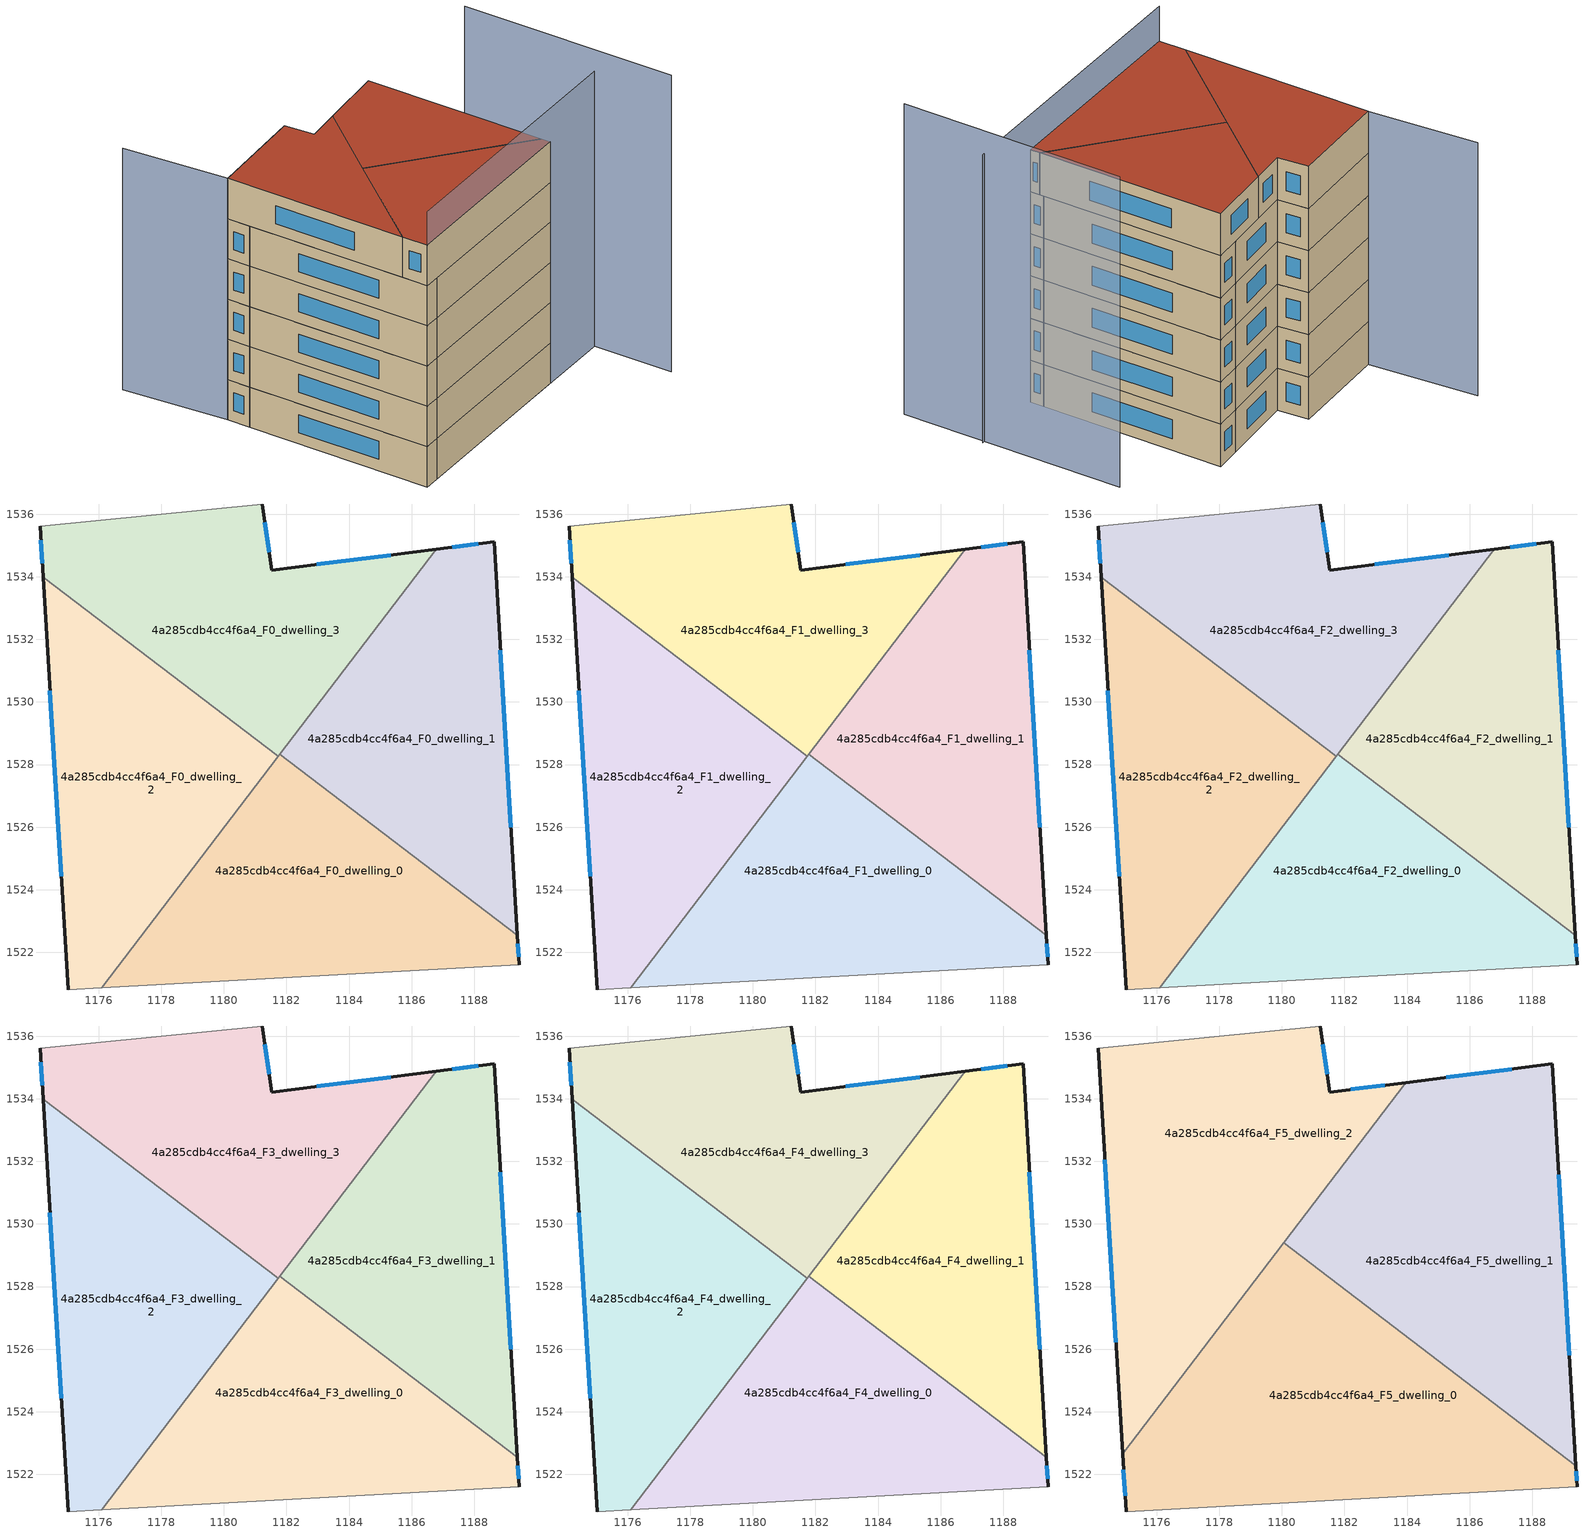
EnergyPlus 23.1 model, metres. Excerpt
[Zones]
4a285cdb4cc4f6a4_F0_dwelling_0
 floor ground (EU_floor_Construction): 1189.38,1522.54 1189.43,1521.6 1176.1,1520.87 1181.79,1528.33 z0
 wall outside (EU_wall_Construction): 1189.43,1521.6 1189.38,1522.54 z0:3
 wall to 4a285cdb4cc4f6a4_F0_dwelling_1 (EU_wall_Construction): 1189.38,1522.54 1181.79,1528.33 z0:3
 wall adiabatic (EU_wall_Construction): 1176.1,1520.87 1189.43,1521.6 z0:3
 wall to 4a285cdb4cc4f6a4_F0_dwelling_2 (EU_wall_Construction): 1181.74,1528.26 1176.1,1520.87 z0:3
 wall to 4a285cdb4cc4f6a4_F0_dwelling_3 (EU_wall_Construction): 1181.79,1528.33 1181.74,1528.26 z0:3
 window (EU_Window_Construction): 1189.42,1521.86 1189.39,1522.28 z0.83:2.17
4a285cdb4cc4f6a4_F0_dwelling_1
 floor ground (EU_floor_Construction): 1188.64,1535.11 1189.38,1522.54 1181.79,1528.33 1186.78,1534.88 z0
 wall outside (EU_wall_Construction): 1189.38,1522.54 1188.64,1535.11 1186.78,1534.88 z0:3
 wall to 4a285cdb4cc4f6a4_F0_dwelling_3 (EU_wall_Construction): 1186.78,1534.88 1181.79,1528.33 z0:3
 window (EU_Window_Construction): 1189.17,1526 1188.84,1531.65 / 1188.13,1535.05 1187.29,1534.94 z0.83:2.17
4a285cdb4cc4f6a4_F0_dwelling_2
 floor ground (EU_floor_Construction): 1181.74,1528.26 1176.1,1520.87 1175.02,1520.81 1174.22,1533.99 z0
 wall outside (EU_wall_Construction): 1174.22,1533.99 1175.02,1520.81 z0:3
 wall to 4a285cdb4cc4f6a4_F0_dwelling_3 (EU_wall_Construction): 1181.74,1528.26 1174.22,1533.99 z0:3
 wall adiabatic (EU_wall_Construction): 1175.02,1520.81 1176.1,1520.87 z0:3
 window (EU_Window_Construction): 1174.44,1530.36 1174.8,1524.43 z0.83:2.17
4a285cdb4cc4f6a4_F0_dwelling_3
 floor ground (EU_floor_Construction): 1186.78,1534.88 1181.74,1528.26 1174.22,1533.99 1174.12,1535.62 1181.23,1536.32 1181.53,1534.21 z0
 wall outside (EU_wall_Construction): 1174.12,1535.62 1174.22,1533.99 / 1186.78,1534.88 1181.53,1534.21 1181.23,1536.32 z0:3
 wall adiabatic (EU_wall_Construction): 1181.23,1536.32 1174.12,1535.62 z0:3
 window (EU_Window_Construction): 1174.15,1535.17 1174.2,1534.43 / 1181.45,1534.79 1181.31,1535.74 / 1185.34,1534.7 1182.98,1534.4 z0.83:2.17
4a285cdb4cc4f6a4_F1_dwelling_0
 floor to 4a285cdb4cc4f6a4_F0_dwelling_0 (EU_floor_Construction): 1189.38,1522.54 1189.43,1521.6 1176.1,1520.87 1181.79,1528.33 z3
 wall outside (EU_wall_Construction): 1189.43,1521.6 1189.38,1522.54 z3:6
 wall to 4a285cdb4cc4f6a4_F1_dwelling_1 (EU_wall_Construction): 1189.38,1522.54 1181.79,1528.33 z3:6
 wall adiabatic (EU_wall_Construction): 1176.1,1520.87 1189.43,1521.6 z3:6
 wall to 4a285cdb4cc4f6a4_F1_dwelling_2 (EU_wall_Construction): 1181.74,1528.26 1176.1,1520.87 z3:6
 wall to 4a285cdb4cc4f6a4_F1_dwelling_3 (EU_wall_Construction): 1181.79,1528.33 1181.74,1528.26 z3:6
 window (EU_Window_Construction): 1189.42,1521.86 1189.39,1522.28 z3.83:5.17
4a285cdb4cc4f6a4_F1_dwelling_1
 floor to 4a285cdb4cc4f6a4_F0_dwelling_1 (EU_floor_Construction): 1188.64,1535.11 1189.38,1522.54 1181.79,1528.33 1186.78,1534.88 z3
 wall outside (EU_wall_Construction): 1189.38,1522.54 1188.64,1535.11 1186.78,1534.88 z3:6
 wall to 4a285cdb4cc4f6a4_F1_dwelling_3 (EU_wall_Construction): 1186.78,1534.88 1181.79,1528.33 z3:6
 window (EU_Window_Construction): 1189.17,1526 1188.84,1531.65 / 1188.13,1535.05 1187.29,1534.94 z3.83:5.17
4a285cdb4cc4f6a4_F1_dwelling_2
 floor to 4a285cdb4cc4f6a4_F0_dwelling_2 (EU_floor_Construction): 1181.74,1528.26 1176.1,1520.87 1175.02,1520.81 1174.22,1533.99 z3
 wall outside (EU_wall_Construction): 1174.22,1533.99 1175.02,1520.81 z3:6
 wall to 4a285cdb4cc4f6a4_F1_dwelling_3 (EU_wall_Construction): 1181.74,1528.26 1174.22,1533.99 z3:6
 wall adiabatic (EU_wall_Construction): 1175.02,1520.81 1176.1,1520.87 z3:6
 window (EU_Window_Construction): 1174.44,1530.36 1174.8,1524.43 z3.83:5.17
4a285cdb4cc4f6a4_F1_dwelling_3
 floor to 4a285cdb4cc4f6a4_F0_dwelling_3 (EU_floor_Construction): 1186.78,1534.88 1181.74,1528.26 1174.22,1533.99 1174.12,1535.62 1181.23,1536.32 1181.53,1534.21 z3
 wall outside (EU_wall_Construction): 1174.12,1535.62 1174.22,1533.99 / 1186.78,1534.88 1181.53,1534.21 1181.23,1536.32 z3:6
 wall adiabatic (EU_wall_Construction): 1181.23,1536.32 1174.12,1535.62 z3:6
 window (EU_Window_Construction): 1174.15,1535.17 1174.2,1534.43 / 1181.45,1534.79 1181.31,1535.74 / 1185.34,1534.7 1182.98,1534.4 z3.83:5.17
4a285cdb4cc4f6a4_F2_dwelling_0
 floor to 4a285cdb4cc4f6a4_F1_dwelling_0 (EU_floor_Construction): 1189.38,1522.54 1189.43,1521.6 1176.1,1520.87 1181.79,1528.33 z6
 wall outside (EU_wall_Construction): 1189.43,1521.6 1189.38,1522.54 z6:9
 wall to 4a285cdb4cc4f6a4_F2_dwelling_1 (EU_wall_Construction): 1189.38,1522.54 1181.79,1528.33 z6:9
 wall adiabatic (EU_wall_Construction): 1176.1,1520.87 1189.43,1521.6 z6:9
 wall to 4a285cdb4cc4f6a4_F2_dwelling_2 (EU_wall_Construction): 1181.74,1528.26 1176.1,1520.87 z6:9
 wall to 4a285cdb4cc4f6a4_F2_dwelling_3 (EU_wall_Construction): 1181.79,1528.33 1181.74,1528.26 z6:9
 window (EU_Window_Construction): 1189.42,1521.86 1189.39,1522.28 z6.83:8.17
4a285cdb4cc4f6a4_F2_dwelling_1
 floor to 4a285cdb4cc4f6a4_F1_dwelling_1 (EU_floor_Construction): 1188.64,1535.11 1189.38,1522.54 1181.79,1528.33 1186.78,1534.88 z6
 wall outside (EU_wall_Construction): 1189.38,1522.54 1188.64,1535.11 1186.78,1534.88 z6:9
 wall to 4a285cdb4cc4f6a4_F2_dwelling_3 (EU_wall_Construction): 1186.78,1534.88 1181.79,1528.33 z6:9
 window (EU_Window_Construction): 1189.17,1526 1188.84,1531.65 / 1188.13,1535.05 1187.29,1534.94 z6.83:8.17
4a285cdb4cc4f6a4_F2_dwelling_2
 floor to 4a285cdb4cc4f6a4_F1_dwelling_2 (EU_floor_Construction): 1181.74,1528.26 1176.1,1520.87 1175.02,1520.81 1174.22,1533.99 z6
 wall outside (EU_wall_Construction): 1174.22,1533.99 1175.02,1520.81 z6:9
 wall to 4a285cdb4cc4f6a4_F2_dwelling_3 (EU_wall_Construction): 1181.74,1528.26 1174.22,1533.99 z6:9
 wall adiabatic (EU_wall_Construction): 1175.02,1520.81 1176.1,1520.87 z6:9
 window (EU_Window_Construction): 1174.44,1530.36 1174.8,1524.43 z6.83:8.17
4a285cdb4cc4f6a4_F2_dwelling_3
 floor to 4a285cdb4cc4f6a4_F1_dwelling_3 (EU_floor_Construction): 1186.78,1534.88 1181.74,1528.26 1174.22,1533.99 1174.12,1535.62 1181.23,1536.32 1181.53,1534.21 z6
 wall outside (EU_wall_Construction): 1174.12,1535.62 1174.22,1533.99 / 1186.78,1534.88 1181.53,1534.21 1181.23,1536.32 z6:9
 wall adiabatic (EU_wall_Construction): 1181.23,1536.32 1174.12,1535.62 z6:9
 window (EU_Window_Construction): 1174.15,1535.17 1174.2,1534.43 / 1181.45,1534.79 1181.31,1535.74 / 1185.34,1534.7 1182.98,1534.4 z6.83:8.17
4a285cdb4cc4f6a4_F3_dwelling_0
 floor to 4a285cdb4cc4f6a4_F2_dwelling_0 (EU_floor_Construction): 1189.38,1522.54 1189.43,1521.6 1176.1,1520.87 1181.79,1528.33 z9
 wall outside (EU_wall_Construction): 1189.43,1521.6 1189.38,1522.54 z9:12
 wall to 4a285cdb4cc4f6a4_F3_dwelling_1 (EU_wall_Construction): 1189.38,1522.54 1181.79,1528.33 z9:12
 wall adiabatic (EU_wall_Construction): 1176.1,1520.87 1189.43,1521.6 z9:12
 wall to 4a285cdb4cc4f6a4_F3_dwelling_2 (EU_wall_Construction): 1181.74,1528.26 1176.1,1520.87 z9:12
 wall to 4a285cdb4cc4f6a4_F3_dwelling_3 (EU_wall_Construction): 1181.79,1528.33 1181.74,1528.26 z9:12
 window (EU_Window_Construction): 1189.42,1521.86 1189.39,1522.28 z9.83:11.17
4a285cdb4cc4f6a4_F3_dwelling_1
 floor to 4a285cdb4cc4f6a4_F2_dwelling_1 (EU_floor_Construction): 1188.64,1535.11 1189.38,1522.54 1181.79,1528.33 1186.78,1534.88 z9
 wall outside (EU_wall_Construction): 1189.38,1522.54 1188.64,1535.11 1186.78,1534.88 z9:12
 wall to 4a285cdb4cc4f6a4_F3_dwelling_3 (EU_wall_Construction): 1186.78,1534.88 1181.79,1528.33 z9:12
 window (EU_Window_Construction): 1189.17,1526 1188.84,1531.65 / 1188.13,1535.05 1187.29,1534.94 z9.83:11.17
4a285cdb4cc4f6a4_F3_dwelling_2
 floor to 4a285cdb4cc4f6a4_F2_dwelling_2 (EU_floor_Construction): 1181.74,1528.26 1176.1,1520.87 1175.02,1520.81 1174.22,1533.99 z9
 wall outside (EU_wall_Construction): 1174.22,1533.99 1175.02,1520.81 z9:12
 wall to 4a285cdb4cc4f6a4_F3_dwelling_3 (EU_wall_Construction): 1181.74,1528.26 1174.22,1533.99 z9:12
 wall adiabatic (EU_wall_Construction): 1175.02,1520.81 1176.1,1520.87 z9:12
 window (EU_Window_Construction): 1174.44,1530.36 1174.8,1524.43 z9.83:11.17
4a285cdb4cc4f6a4_F3_dwelling_3
 floor to 4a285cdb4cc4f6a4_F2_dwelling_3 (EU_floor_Construction): 1186.78,1534.88 1181.74,1528.26 1174.22,1533.99 1174.12,1535.62 1181.23,1536.32 1181.53,1534.21 z9
 wall outside (EU_wall_Construction): 1174.12,1535.62 1174.22,1533.99 / 1186.78,1534.88 1181.53,1534.21 1181.23,1536.32 z9:12
 wall adiabatic (EU_wall_Construction): 1181.23,1536.32 1174.12,1535.62 z9:12
 window (EU_Window_Construction): 1174.15,1535.17 1174.2,1534.43 / 1181.45,1534.79 1181.31,1535.74 / 1185.34,1534.7 1182.98,1534.4 z9.83:11.17
4a285cdb4cc4f6a4_F4_dwelling_0
 floor to 4a285cdb4cc4f6a4_F3_dwelling_0 (EU_floor_Construction): 1189.38,1522.54 1189.43,1521.6 1176.1,1520.87 1181.79,1528.33 z12
 wall outside (EU_wall_Construction): 1189.43,1521.6 1189.38,1522.54 z12:15
 wall to 4a285cdb4cc4f6a4_F4_dwelling_1 (EU_wall_Construction): 1189.38,1522.54 1181.79,1528.33 z12:15
 wall adiabatic (EU_wall_Construction): 1176.1,1520.87 1189.43,1521.6 z12:15
 wall to 4a285cdb4cc4f6a4_F4_dwelling_2 (EU_wall_Construction): 1181.74,1528.26 1176.1,1520.87 z12:15
 wall to 4a285cdb4cc4f6a4_F4_dwelling_3 (EU_wall_Construction): 1181.79,1528.33 1181.74,1528.26 z12:15
 window (EU_Window_Construction): 1189.42,1521.86 1189.39,1522.28 z12.83:14.17
4a285cdb4cc4f6a4_F4_dwelling_1
 floor to 4a285cdb4cc4f6a4_F3_dwelling_1 (EU_floor_Construction): 1188.64,1535.11 1189.38,1522.54 1181.79,1528.33 1186.78,1534.88 z12
 wall outside (EU_wall_Construction): 1189.38,1522.54 1188.64,1535.11 1186.78,1534.88 z12:15
 wall to 4a285cdb4cc4f6a4_F4_dwelling_3 (EU_wall_Construction): 1186.78,1534.88 1181.79,1528.33 z12:15
 window (EU_Window_Construction): 1189.17,1526 1188.84,1531.65 / 1188.13,1535.05 1187.29,1534.94 z12.83:14.17
4a285cdb4cc4f6a4_F4_dwelling_2
 floor to 4a285cdb4cc4f6a4_F3_dwelling_2 (EU_floor_Construction): 1181.74,1528.26 1176.1,1520.87 1175.02,1520.81 1174.22,1533.99 z12
 wall outside (EU_wall_Construction): 1174.22,1533.99 1175.02,1520.81 z12:15
 wall to 4a285cdb4cc4f6a4_F4_dwelling_3 (EU_wall_Construction): 1181.74,1528.26 1174.22,1533.99 z12:15
 wall adiabatic (EU_wall_Construction): 1175.02,1520.81 1176.1,1520.87 z12:15
 window (EU_Window_Construction): 1174.44,1530.36 1174.8,1524.43 z12.83:14.17
 ceiling adiabatic (EU_roof_Construction): 1181.67,1528.17 1181.74,1528.26 1174.22,1533.99 1174.91,1522.65 1180.05,1529.4 z15
4a285cdb4cc4f6a4_F4_dwelling_3
 floor to 4a285cdb4cc4f6a4_F3_dwelling_3 (EU_floor_Construction): 1186.78,1534.88 1181.74,1528.26 1174.22,1533.99 1174.12,1535.62 1181.23,1536.32 1181.53,1534.21 z12
 wall outside (EU_wall_Construction): 1174.12,1535.62 1174.22,1533.99 / 1186.78,1534.88 1181.53,1534.21 1181.23,1536.32 z12:15
 wall adiabatic (EU_wall_Construction): 1181.23,1536.32 1174.12,1535.62 z12:15
 window (EU_Window_Construction): 1174.15,1535.17 1174.2,1534.43 / 1181.45,1534.79 1181.31,1535.74 / 1185.34,1534.7 1182.98,1534.4 z12.83:14.17
4a285cdb4cc4f6a4_F5_dwelling_0
 floor to 4a285cdb4cc4f6a4_F4_dwelling_0 (EU_floor_Construction): 1189.39,1522.28 1189.43,1521.6 1176.1,1520.87 1181.67,1528.17 z15
 floor to 4a285cdb4cc4f6a4_F4_dwelling_2 (EU_floor_Construction): 1181.67,1528.17 1176.1,1520.87 1175.02,1520.81 1174.91,1522.65 1180.05,1529.4 z15
 wall outside (EU_wall_Construction): 1189.43,1521.6 1189.39,1522.28 / 1174.91,1522.65 1175.02,1520.81 z15:18
 wall to 4a285cdb4cc4f6a4_F5_dwelling_1 (EU_wall_Construction): 1189.39,1522.28 1180.05,1529.4 z15:18
 wall adiabatic (EU_wall_Construction): 1175.02,1520.81 1189.43,1521.6 z15:18
 wall to 4a285cdb4cc4f6a4_F5_dwelling_2 (EU_wall_Construction): 1180.05,1529.4 1174.91,1522.65 z15:18
 window (EU_Window_Construction): 1189.42,1521.79 1189.4,1522.09 / 1174.94,1522.14 1174.99,1521.31 z15.83:17.17
 roof outside (EU_roof_Construction): 1189.43,1521.6 1189.39,1522.28 1180.05,1529.4 1174.91,1522.65 1175.02,1520.81 z18
4a285cdb4cc4f6a4_F5_dwelling_1
 floor to 4a285cdb4cc4f6a4_F4_dwelling_1 (EU_floor_Construction): 1188.64,1535.11 1189.38,1522.54 1181.79,1528.33 1186.78,1534.88 z15
 floor to 4a285cdb4cc4f6a4_F4_dwelling_0 (EU_floor_Construction): 1189.38,1522.54 1189.39,1522.28 1181.67,1528.17 1181.79,1528.33 z15
 floor to 4a285cdb4cc4f6a4_F4_dwelling_3 (EU_floor_Construction): 1186.78,1534.88 1181.74,1528.26 1180.12,1529.49 1183.96,1534.52 z15
 floor adiabatic (EU_floor_Construction): 1181.74,1528.26 1181.67,1528.17 1180.05,1529.4 1180.12,1529.49 z15
 wall outside (EU_wall_Construction): 1189.39,1522.28 1188.64,1535.11 1183.96,1534.52 z15:18
 wall to 4a285cdb4cc4f6a4_F5_dwelling_2 (EU_wall_Construction): 1183.96,1534.52 1180.05,1529.4 z15:18
 window (EU_Window_Construction): 1189.18,1525.81 1188.84,1531.58 / 1187.35,1534.95 1185.25,1534.68 z15.83:17.17
 roof outside (EU_roof_Construction): 1189.39,1522.28 1188.64,1535.11 1183.96,1534.52 1180.05,1529.4 z18
4a285cdb4cc4f6a4_F5_dwelling_2
 floor to 4a285cdb4cc4f6a4_F4_dwelling_3 (EU_floor_Construction): 1183.96,1534.52 1180.12,1529.49 1174.22,1533.99 1174.12,1535.62 1181.23,1536.32 1181.53,1534.21 z15
 floor adiabatic (EU_floor_Construction): 1180.12,1529.49 1174.91,1522.65 1174.22,1533.99 z15
 wall outside (EU_wall_Construction): 1174.12,1535.62 1174.91,1522.65 / 1183.96,1534.52 1181.53,1534.21 1181.23,1536.32 z15:18
 wall adiabatic (EU_wall_Construction): 1181.23,1536.32 1174.12,1535.62 z15:18
 window (EU_Window_Construction): 1174.34,1532.05 1174.69,1526.22 / 1181.45,1534.79 1181.31,1535.74 / 1183.29,1534.44 1182.2,1534.3 z15.83:17.17
 roof outside (EU_roof_Construction): 1174.91,1522.65 1183.96,1534.52 1181.53,1534.21 1181.23,1536.32 1174.12,1535.62 z18
shading: 1175.02,1520.81 1194.81,1521.9 z0:20.5; 1194.95,1516.2 1194.04,1531.51 z0:22.1; 1174.16,1535.36 1173.15,1543.05 z0:18
[Building]
EU S2 Campaign: North Axis=0; Terrain=City; Solar Distribution=FullExterior
[Site:Location]
Lyon-Bron: Latitude=45.75; Longitude=5; Time Zone=1; Elevation=198
[SizingPeriod:WeatherFileDays]
AnnualSizingPeriod: Begin Month=1; Begin Day of Month=1; End Month=12; End Day of Month=31; Day of Week for Start Day=Monday; Use Weather File Daylight Saving Period=No; Use Weather File Rain and Snow Indicators=No
[MATERIAL]
EU_InternalMass_Material: Roughness=MediumRough; Thickness=0.1; Conductivity=1; Density=1800; Specific Heat=900; Thermal Absorptance=0.9; Solar Absorptance=0.7; Visible Absorptance=0.7
[MATERIAL:NOMASS] Roughness=MediumRough; Thermal Absorptance=0.9; Solar Absorptance=0.7; Visible Absorptance=0.7
Name | Thermal Resistance
EU_wall_NoMass | 0.87146
EU_roof_NoMass | 0.842276
EU_floor_NoMass | 0.496999
[WINDOWMATERIAL:SIMPLEGLAZINGSYSTEM]
EU_Window_SimpleGlazing: UFactor=2.2525; Solar Heat Gain Coefficient=0.76; Visible Transmittance=0.76
[CONSTRUCTION]
EU_wall_Construction: EU_wall_NoMass
EU_roof_Construction: EU_roof_NoMass
EU_floor_Construction: EU_floor_NoMass
EU_Window_Construction: EU_Window_SimpleGlazing
EU_InternalMass_Construction: EU_InternalMass_Material
[ZONE] Type=1; Multiplier=1; Ceiling Height=autocalculate; Floor Area=autocalculate; Part of Total Floor Area=Yes
Name | Volume
4a285cdb4cc4f6a4_F0_dwelling_0; 4a285cdb4cc4f6a4_F1_dwelling_0; 4a285cdb4cc4f6a4_F2_dwelling_0; 4a285cdb4cc4f6a4_F3_dwelling_0; 4a285cdb4cc4f6a4_F4_dwelling_0 | 153.115
4a285cdb4cc4f6a4_F5_dwelling_0 | 204.154
4a285cdb4cc4f6a4_F0_dwelling_1; 4a285cdb4cc4f6a4_F1_dwelling_1; 4a285cdb4cc4f6a4_F2_dwelling_1; 4a285cdb4cc4f6a4_F3_dwelling_1; 4a285cdb4cc4f6a4_F4_dwelling_1 | 153.133
4a285cdb4cc4f6a4_F5_dwelling_1 | 204.139
4a285cdb4cc4f6a4_F0_dwelling_2; 4a285cdb4cc4f6a4_F1_dwelling_2; 4a285cdb4cc4f6a4_F2_dwelling_2; 4a285cdb4cc4f6a4_F3_dwelling_2; 4a285cdb4cc4f6a4_F4_dwelling_2 | 153.108
4a285cdb4cc4f6a4_F5_dwelling_2 | 204.152
4a285cdb4cc4f6a4_F0_dwelling_3; 4a285cdb4cc4f6a4_F1_dwelling_3; 4a285cdb4cc4f6a4_F2_dwelling_3; 4a285cdb4cc4f6a4_F3_dwelling_3; 4a285cdb4cc4f6a4_F4_dwelling_3 | 153.101
[INTERNALMASS] Construction=EU_InternalMass_Construction
Name | Zone or ZoneList | Surface Area
4a285cdb4cc4f6a4_F0_dwelling_0_EU_InternalMass | 4a285cdb4cc4f6a4_F0_dwelling_0 | 51.0383
4a285cdb4cc4f6a4_F0_dwelling_1_EU_InternalMass | 4a285cdb4cc4f6a4_F0_dwelling_1 | 51.0409
4a285cdb4cc4f6a4_F0_dwelling_2_EU_InternalMass | 4a285cdb4cc4f6a4_F0_dwelling_2 | 51.0339
4a285cdb4cc4f6a4_F0_dwelling_3_EU_InternalMass | 4a285cdb4cc4f6a4_F0_dwelling_3 | 51.0346
4a285cdb4cc4f6a4_F1_dwelling_0_EU_InternalMass | 4a285cdb4cc4f6a4_F1_dwelling_0 | 51.0383
4a285cdb4cc4f6a4_F1_dwelling_1_EU_InternalMass | 4a285cdb4cc4f6a4_F1_dwelling_1 | 51.0409
4a285cdb4cc4f6a4_F1_dwelling_2_EU_InternalMass | 4a285cdb4cc4f6a4_F1_dwelling_2 | 51.0339
4a285cdb4cc4f6a4_F1_dwelling_3_EU_InternalMass | 4a285cdb4cc4f6a4_F1_dwelling_3 | 51.0346
4a285cdb4cc4f6a4_F2_dwelling_0_EU_InternalMass | 4a285cdb4cc4f6a4_F2_dwelling_0 | 51.0383
4a285cdb4cc4f6a4_F2_dwelling_1_EU_InternalMass | 4a285cdb4cc4f6a4_F2_dwelling_1 | 51.0409
4a285cdb4cc4f6a4_F2_dwelling_2_EU_InternalMass | 4a285cdb4cc4f6a4_F2_dwelling_2 | 51.0339
4a285cdb4cc4f6a4_F2_dwelling_3_EU_InternalMass | 4a285cdb4cc4f6a4_F2_dwelling_3 | 51.0346
4a285cdb4cc4f6a4_F3_dwelling_0_EU_InternalMass | 4a285cdb4cc4f6a4_F3_dwelling_0 | 51.0383
4a285cdb4cc4f6a4_F3_dwelling_1_EU_InternalMass | 4a285cdb4cc4f6a4_F3_dwelling_1 | 51.0409
4a285cdb4cc4f6a4_F3_dwelling_2_EU_InternalMass | 4a285cdb4cc4f6a4_F3_dwelling_2 | 51.0339
4a285cdb4cc4f6a4_F3_dwelling_3_EU_InternalMass | 4a285cdb4cc4f6a4_F3_dwelling_3 | 51.0346
4a285cdb4cc4f6a4_F4_dwelling_0_EU_InternalMass | 4a285cdb4cc4f6a4_F4_dwelling_0 | 51.0383
4a285cdb4cc4f6a4_F4_dwelling_1_EU_InternalMass | 4a285cdb4cc4f6a4_F4_dwelling_1 | 51.0409
4a285cdb4cc4f6a4_F4_dwelling_2_EU_InternalMass | 4a285cdb4cc4f6a4_F4_dwelling_2 | 51.0339
4a285cdb4cc4f6a4_F4_dwelling_3_EU_InternalMass | 4a285cdb4cc4f6a4_F4_dwelling_3 | 51.0346
4a285cdb4cc4f6a4_F5_dwelling_0_EU_InternalMass | 4a285cdb4cc4f6a4_F5_dwelling_0 | 68.0515
4a285cdb4cc4f6a4_F5_dwelling_1_EU_InternalMass | 4a285cdb4cc4f6a4_F5_dwelling_1 | 68.0462
4a285cdb4cc4f6a4_F5_dwelling_2_EU_InternalMass | 4a285cdb4cc4f6a4_F5_dwelling_2 | 68.0509
[OTHEREQUIPMENT] Fuel Type=Electricity; Design Level Calculation Method=Watts/Area; Power per Zone Floor Area=1; Fraction Latent=0; Fraction Radiant=0; Fraction Lost=0; Carbon Dioxide Generation Rate=0; EndUse Subcategory=EU_Step8_InternalGains
Name | Zone or ZoneList or Space or SpaceList | Schedule
EU_Step8_InternalGain_4a285cdb4cc4f6a4_F0_dwelling_0_f000 | 4a285cdb4cc4f6a4_F0_dwelling_0 | EU_Step8_GainSchedule_4a285cdb4cc4f6a4_F0_dwelling_0_f000
EU_Step8_InternalGain_4a285cdb4cc4f6a4_F0_dwelling_1_f000 | 4a285cdb4cc4f6a4_F0_dwelling_1 | EU_Step8_GainSchedule_4a285cdb4cc4f6a4_F0_dwelling_1_f000
EU_Step8_InternalGain_4a285cdb4cc4f6a4_F0_dwelling_2_f000 | 4a285cdb4cc4f6a4_F0_dwelling_2 | EU_Step8_GainSchedule_4a285cdb4cc4f6a4_F0_dwelling_2_f000
EU_Step8_InternalGain_4a285cdb4cc4f6a4_F0_dwelling_3_f000 | 4a285cdb4cc4f6a4_F0_dwelling_3 | EU_Step8_GainSchedule_4a285cdb4cc4f6a4_F0_dwelling_3_f000
EU_Step8_InternalGain_4a285cdb4cc4f6a4_F1_dwelling_0_f000 | 4a285cdb4cc4f6a4_F1_dwelling_0 | EU_Step8_GainSchedule_4a285cdb4cc4f6a4_F1_dwelling_0_f000
EU_Step8_InternalGain_4a285cdb4cc4f6a4_F1_dwelling_1_f000 | 4a285cdb4cc4f6a4_F1_dwelling_1 | EU_Step8_GainSchedule_4a285cdb4cc4f6a4_F1_dwelling_1_f000
EU_Step8_InternalGain_4a285cdb4cc4f6a4_F1_dwelling_2_f000 | 4a285cdb4cc4f6a4_F1_dwelling_2 | EU_Step8_GainSchedule_4a285cdb4cc4f6a4_F1_dwelling_2_f000
EU_Step8_InternalGain_4a285cdb4cc4f6a4_F1_dwelling_3_f000 | 4a285cdb4cc4f6a4_F1_dwelling_3 | EU_Step8_GainSchedule_4a285cdb4cc4f6a4_F1_dwelling_3_f000
EU_Step8_InternalGain_4a285cdb4cc4f6a4_F2_dwelling_0_f000 | 4a285cdb4cc4f6a4_F2_dwelling_0 | EU_Step8_GainSchedule_4a285cdb4cc4f6a4_F2_dwelling_0_f000
EU_Step8_InternalGain_4a285cdb4cc4f6a4_F2_dwelling_1_f000 | 4a285cdb4cc4f6a4_F2_dwelling_1 | EU_Step8_GainSchedule_4a285cdb4cc4f6a4_F2_dwelling_1_f000
EU_Step8_InternalGain_4a285cdb4cc4f6a4_F2_dwelling_2_f000 | 4a285cdb4cc4f6a4_F2_dwelling_2 | EU_Step8_GainSchedule_4a285cdb4cc4f6a4_F2_dwelling_2_f000
EU_Step8_InternalGain_4a285cdb4cc4f6a4_F2_dwelling_3_f000 | 4a285cdb4cc4f6a4_F2_dwelling_3 | EU_Step8_GainSchedule_4a285cdb4cc4f6a4_F2_dwelling_3_f000
EU_Step8_InternalGain_4a285cdb4cc4f6a4_F3_dwelling_0_f000 | 4a285cdb4cc4f6a4_F3_dwelling_0 | EU_Step8_GainSchedule_4a285cdb4cc4f6a4_F3_dwelling_0_f000
EU_Step8_InternalGain_4a285cdb4cc4f6a4_F3_dwelling_1_f000 | 4a285cdb4cc4f6a4_F3_dwelling_1 | EU_Step8_GainSchedule_4a285cdb4cc4f6a4_F3_dwelling_1_f000
EU_Step8_InternalGain_4a285cdb4cc4f6a4_F3_dwelling_2_f000 | 4a285cdb4cc4f6a4_F3_dwelling_2 | EU_Step8_GainSchedule_4a285cdb4cc4f6a4_F3_dwelling_2_f000
EU_Step8_InternalGain_4a285cdb4cc4f6a4_F3_dwelling_3_f000 | 4a285cdb4cc4f6a4_F3_dwelling_3 | EU_Step8_GainSchedule_4a285cdb4cc4f6a4_F3_dwelling_3_f000
EU_Step8_InternalGain_4a285cdb4cc4f6a4_F4_dwelling_0_f000 | 4a285cdb4cc4f6a4_F4_dwelling_0 | EU_Step8_GainSchedule_4a285cdb4cc4f6a4_F4_dwelling_0_f000
EU_Step8_InternalGain_4a285cdb4cc4f6a4_F4_dwelling_1_f000 | 4a285cdb4cc4f6a4_F4_dwelling_1 | EU_Step8_GainSchedule_4a285cdb4cc4f6a4_F4_dwelling_1_f000
EU_Step8_InternalGain_4a285cdb4cc4f6a4_F4_dwelling_2_f000 | 4a285cdb4cc4f6a4_F4_dwelling_2 | EU_Step8_GainSchedule_4a285cdb4cc4f6a4_F4_dwelling_2_f000
EU_Step8_InternalGain_4a285cdb4cc4f6a4_F4_dwelling_3_f000 | 4a285cdb4cc4f6a4_F4_dwelling_3 | EU_Step8_GainSchedule_4a285cdb4cc4f6a4_F4_dwelling_3_f000
EU_Step8_InternalGain_4a285cdb4cc4f6a4_F5_dwelling_0_f000 | 4a285cdb4cc4f6a4_F5_dwelling_0 | EU_Step8_GainSchedule_4a285cdb4cc4f6a4_F5_dwelling_0_f000
EU_Step8_InternalGain_4a285cdb4cc4f6a4_F5_dwelling_1_f000 | 4a285cdb4cc4f6a4_F5_dwelling_1 | EU_Step8_GainSchedule_4a285cdb4cc4f6a4_F5_dwelling_1_f000
EU_Step8_InternalGain_4a285cdb4cc4f6a4_F5_dwelling_2_f000 | 4a285cdb4cc4f6a4_F5_dwelling_2 | EU_Step8_GainSchedule_4a285cdb4cc4f6a4_F5_dwelling_2_f000
[ZONEVENTILATION:DESIGNFLOWRATE] Schedule=EU_AlwaysOn; Design Flow Rate Calculation Method=AirChanges/Hour; Air Changes per Hour=0.425; Ventilation Type=Natural; Fan Pressure Rise=0; Fan Total Efficiency=1; Constant Term Coefficient=1; Temperature Term Coefficient=0; Velocity Term Coefficient=0; Velocity Squared Term Coefficient=0; Minimum Indoor Temperature=-100; Maximum Indoor Temperature=100; Delta Temperature=-100; Minimum Outdoor Temperature=-100; Maximum Outdoor Temperature=100; Maximum Wind Speed=40
Name | Zone or ZoneList or Space or SpaceList
EU_ConstantAir_4a285cdb4cc4f6a4_F0_dwelling_0 | 4a285cdb4cc4f6a4_F0_dwelling_0
EU_ConstantAir_4a285cdb4cc4f6a4_F0_dwelling_1 | 4a285cdb4cc4f6a4_F0_dwelling_1
EU_ConstantAir_4a285cdb4cc4f6a4_F0_dwelling_2 | 4a285cdb4cc4f6a4_F0_dwelling_2
EU_ConstantAir_4a285cdb4cc4f6a4_F0_dwelling_3 | 4a285cdb4cc4f6a4_F0_dwelling_3
EU_ConstantAir_4a285cdb4cc4f6a4_F1_dwelling_0 | 4a285cdb4cc4f6a4_F1_dwelling_0
EU_ConstantAir_4a285cdb4cc4f6a4_F1_dwelling_1 | 4a285cdb4cc4f6a4_F1_dwelling_1
EU_ConstantAir_4a285cdb4cc4f6a4_F1_dwelling_2 | 4a285cdb4cc4f6a4_F1_dwelling_2
EU_ConstantAir_4a285cdb4cc4f6a4_F1_dwelling_3 | 4a285cdb4cc4f6a4_F1_dwelling_3
EU_ConstantAir_4a285cdb4cc4f6a4_F2_dwelling_0 | 4a285cdb4cc4f6a4_F2_dwelling_0
EU_ConstantAir_4a285cdb4cc4f6a4_F2_dwelling_1 | 4a285cdb4cc4f6a4_F2_dwelling_1
EU_ConstantAir_4a285cdb4cc4f6a4_F2_dwelling_2 | 4a285cdb4cc4f6a4_F2_dwelling_2
EU_ConstantAir_4a285cdb4cc4f6a4_F2_dwelling_3 | 4a285cdb4cc4f6a4_F2_dwelling_3
EU_ConstantAir_4a285cdb4cc4f6a4_F3_dwelling_0 | 4a285cdb4cc4f6a4_F3_dwelling_0
EU_ConstantAir_4a285cdb4cc4f6a4_F3_dwelling_1 | 4a285cdb4cc4f6a4_F3_dwelling_1
EU_ConstantAir_4a285cdb4cc4f6a4_F3_dwelling_2 | 4a285cdb4cc4f6a4_F3_dwelling_2
EU_ConstantAir_4a285cdb4cc4f6a4_F3_dwelling_3 | 4a285cdb4cc4f6a4_F3_dwelling_3
EU_ConstantAir_4a285cdb4cc4f6a4_F4_dwelling_0 | 4a285cdb4cc4f6a4_F4_dwelling_0
EU_ConstantAir_4a285cdb4cc4f6a4_F4_dwelling_1 | 4a285cdb4cc4f6a4_F4_dwelling_1
EU_ConstantAir_4a285cdb4cc4f6a4_F4_dwelling_2 | 4a285cdb4cc4f6a4_F4_dwelling_2
EU_ConstantAir_4a285cdb4cc4f6a4_F4_dwelling_3 | 4a285cdb4cc4f6a4_F4_dwelling_3
EU_ConstantAir_4a285cdb4cc4f6a4_F5_dwelling_0 | 4a285cdb4cc4f6a4_F5_dwelling_0
EU_ConstantAir_4a285cdb4cc4f6a4_F5_dwelling_1 | 4a285cdb4cc4f6a4_F5_dwelling_1
EU_ConstantAir_4a285cdb4cc4f6a4_F5_dwelling_2 | 4a285cdb4cc4f6a4_F5_dwelling_2
[HVACTEMPLATE:THERMOSTAT] Constant Heating Setpoint=20; Constant Cooling Setpoint=50
EU_HeatOnly_4a285cdb4cc4f6a4_F0_dwelling_0; EU_HeatOnly_4a285cdb4cc4f6a4_F0_dwelling_1; EU_HeatOnly_4a285cdb4cc4f6a4_F0_dwelling_2; EU_HeatOnly_4a285cdb4cc4f6a4_F0_dwelling_3; EU_HeatOnly_4a285cdb4cc4f6a4_F1_dwelling_0; EU_HeatOnly_4a285cdb4cc4f6a4_F1_dwelling_1; EU_HeatOnly_4a285cdb4cc4f6a4_F1_dwelling_2; EU_HeatOnly_4a285cdb4cc4f6a4_F1_dwelling_3; EU_HeatOnly_4a285cdb4cc4f6a4_F2_dwelling_0; EU_HeatOnly_4a285cdb4cc4f6a4_F2_dwelling_1; EU_HeatOnly_4a285cdb4cc4f6a4_F2_dwelling_2; EU_HeatOnly_4a285cdb4cc4f6a4_F2_dwelling_3; EU_HeatOnly_4a285cdb4cc4f6a4_F3_dwelling_0; EU_HeatOnly_4a285cdb4cc4f6a4_F3_dwelling_1; EU_HeatOnly_4a285cdb4cc4f6a4_F3_dwelling_2; EU_HeatOnly_4a285cdb4cc4f6a4_F3_dwelling_3; EU_HeatOnly_4a285cdb4cc4f6a4_F4_dwelling_0; EU_HeatOnly_4a285cdb4cc4f6a4_F4_dwelling_1; EU_HeatOnly_4a285cdb4cc4f6a4_F4_dwelling_2; EU_HeatOnly_4a285cdb4cc4f6a4_F4_dwelling_3; EU_HeatOnly_4a285cdb4cc4f6a4_F5_dwelling_0; EU_HeatOnly_4a285cdb4cc4f6a4_F5_dwelling_1; EU_HeatOnly_4a285cdb4cc4f6a4_F5_dwelling_2
[HVACTEMPLATE:ZONE:IDEALLOADSAIRSYSTEM] System Availability Schedule=EU_AlwaysOn; Maximum Heating Supply Air Temperature=50; Minimum Cooling Supply Air Temperature=13; Maximum Heating Supply Air Humidity Ratio=0.0156; Minimum Cooling Supply Air Humidity Ratio=0.0077; Heating Limit=NoLimit; Cooling Limit=NoLimit; Heating Availability Schedule=EU_AlwaysOn; Cooling Availability Schedule=EU_CoolingOff; Dehumidification Control Type=ConstantSensibleHeatRatio; Cooling Sensible Heat Ratio=0.7; Dehumidification Setpoint=60; Humidification Control Type=None; Humidification Setpoint=30; Outdoor Air Method=None; Outdoor Air Flow Rate per Person=0.00944; Outdoor Air Flow Rate per Zone Floor Area=0; Outdoor Air Flow Rate per Zone=0; Demand Controlled Ventilation Type=None; Outdoor Air Economizer Type=NoEconomizer; Heat Recovery Type=None; Sensible Heat Recovery Effectiveness=0.7; Latent Heat Recovery Effectiveness=0.65
Name | Template Thermostat
4a285cdb4cc4f6a4_F0_dwelling_0 | EU_HeatOnly_4a285cdb4cc4f6a4_F0_dwelling_0
4a285cdb4cc4f6a4_F0_dwelling_1 | EU_HeatOnly_4a285cdb4cc4f6a4_F0_dwelling_1
4a285cdb4cc4f6a4_F0_dwelling_2 | EU_HeatOnly_4a285cdb4cc4f6a4_F0_dwelling_2
4a285cdb4cc4f6a4_F0_dwelling_3 | EU_HeatOnly_4a285cdb4cc4f6a4_F0_dwelling_3
4a285cdb4cc4f6a4_F1_dwelling_0 | EU_HeatOnly_4a285cdb4cc4f6a4_F1_dwelling_0
4a285cdb4cc4f6a4_F1_dwelling_1 | EU_HeatOnly_4a285cdb4cc4f6a4_F1_dwelling_1
4a285cdb4cc4f6a4_F1_dwelling_2 | EU_HeatOnly_4a285cdb4cc4f6a4_F1_dwelling_2
4a285cdb4cc4f6a4_F1_dwelling_3 | EU_HeatOnly_4a285cdb4cc4f6a4_F1_dwelling_3
4a285cdb4cc4f6a4_F2_dwelling_0 | EU_HeatOnly_4a285cdb4cc4f6a4_F2_dwelling_0
4a285cdb4cc4f6a4_F2_dwelling_1 | EU_HeatOnly_4a285cdb4cc4f6a4_F2_dwelling_1
4a285cdb4cc4f6a4_F2_dwelling_2 | EU_HeatOnly_4a285cdb4cc4f6a4_F2_dwelling_2
4a285cdb4cc4f6a4_F2_dwelling_3 | EU_HeatOnly_4a285cdb4cc4f6a4_F2_dwelling_3
4a285cdb4cc4f6a4_F3_dwelling_0 | EU_HeatOnly_4a285cdb4cc4f6a4_F3_dwelling_0
4a285cdb4cc4f6a4_F3_dwelling_1 | EU_HeatOnly_4a285cdb4cc4f6a4_F3_dwelling_1
4a285cdb4cc4f6a4_F3_dwelling_2 | EU_HeatOnly_4a285cdb4cc4f6a4_F3_dwelling_2
4a285cdb4cc4f6a4_F3_dwelling_3 | EU_HeatOnly_4a285cdb4cc4f6a4_F3_dwelling_3
4a285cdb4cc4f6a4_F4_dwelling_0 | EU_HeatOnly_4a285cdb4cc4f6a4_F4_dwelling_0
4a285cdb4cc4f6a4_F4_dwelling_1 | EU_HeatOnly_4a285cdb4cc4f6a4_F4_dwelling_1
4a285cdb4cc4f6a4_F4_dwelling_2 | EU_HeatOnly_4a285cdb4cc4f6a4_F4_dwelling_2
4a285cdb4cc4f6a4_F4_dwelling_3 | EU_HeatOnly_4a285cdb4cc4f6a4_F4_dwelling_3
4a285cdb4cc4f6a4_F5_dwelling_0 | EU_HeatOnly_4a285cdb4cc4f6a4_F5_dwelling_0
4a285cdb4cc4f6a4_F5_dwelling_1 | EU_HeatOnly_4a285cdb4cc4f6a4_F5_dwelling_1
4a285cdb4cc4f6a4_F5_dwelling_2 | EU_HeatOnly_4a285cdb4cc4f6a4_F5_dwelling_2
[SIZING:ZONE] Zone Cooling Design Supply Air Temperature Input Method=SupplyAirTemperature; Zone Cooling Design Supply Air Temperature=13; Zone Heating Design Supply Air Temperature Input Method=SupplyAirTemperature; Zone Heating Design Supply Air Temperature=50; Zone Cooling Design Supply Air Humidity Ratio=0.008; Zone Heating Design Supply Air Humidity Ratio=0.008; Cooling Design Air Flow Method=DesignDay; Cooling Design Air Flow Rate=0; Cooling Minimum Air Flow per Zone Floor Area=0.000762; Cooling Minimum Air Flow=0; Cooling Minimum Air Flow Fraction=0.2; Heating Design Air Flow Method=DesignDay; Heating Design Air Flow Rate=0; Heating Maximum Air Flow per Zone Floor Area=0.002032; Heating Maximum Air Flow=0.141576; Heating Maximum Air Flow Fraction=0.3; Account for Dedicated Outdoor Air System=No; Dedicated Outdoor Air System Control Strategy=NeutralSupplyAir; Dedicated Outdoor Air Low Setpoint Temperature for Design=autosize; Dedicated Outdoor Air High Setpoint Temperature for Design=autosize; Zone Load Sizing Method=Sensible Load Only No Latent Load; Zone Latent Cooling Design Supply Air Humidity Ratio Input Method=HumidityRatioDifference; Zone Cooling Design Supply Air Humidity Ratio Difference=0.005; Zone Latent Heating Design Supply Air Humidity Ratio Input Method=HumidityRatioDifference; Zone Humidification Design Supply Air Humidity Ratio Difference=0.005
4a285cdb4cc4f6a4_F0_dwelling_0; 4a285cdb4cc4f6a4_F0_dwelling_1; 4a285cdb4cc4f6a4_F0_dwelling_2; 4a285cdb4cc4f6a4_F0_dwelling_3; 4a285cdb4cc4f6a4_F1_dwelling_0; 4a285cdb4cc4f6a4_F1_dwelling_1; 4a285cdb4cc4f6a4_F1_dwelling_2; 4a285cdb4cc4f6a4_F1_dwelling_3; 4a285cdb4cc4f6a4_F2_dwelling_0; 4a285cdb4cc4f6a4_F2_dwelling_1; 4a285cdb4cc4f6a4_F2_dwelling_2; 4a285cdb4cc4f6a4_F2_dwelling_3; 4a285cdb4cc4f6a4_F3_dwelling_0; 4a285cdb4cc4f6a4_F3_dwelling_1; 4a285cdb4cc4f6a4_F3_dwelling_2; 4a285cdb4cc4f6a4_F3_dwelling_3; 4a285cdb4cc4f6a4_F4_dwelling_0; 4a285cdb4cc4f6a4_F4_dwelling_1; 4a285cdb4cc4f6a4_F4_dwelling_2; 4a285cdb4cc4f6a4_F4_dwelling_3; 4a285cdb4cc4f6a4_F5_dwelling_0; 4a285cdb4cc4f6a4_F5_dwelling_1; 4a285cdb4cc4f6a4_F5_dwelling_2
[SCHEDULE:CONSTANT]
Name | Hourly Value
EU_AlwaysOn | 1
EU_CoolingOff | 0
[SCHEDULE:FILE] Column Number=1; Rows to Skip at Top=0; Number of Hours of Data=8760; Column Separator=Comma; Interpolate to Timestep=No; Minutes per Item=60; Adjust Schedule for Daylight Savings=Yes
Name | File
EU_Step8_GainSchedule_4a285cdb4cc4f6a4_F0_dwelling_0_f000 | ../../schedules/4a285cdb4cc4f6a4/4a285cdb4cc4f6a4_F0_dwelling_0_f000_gain.csv
EU_Step8_GainSchedule_4a285cdb4cc4f6a4_F0_dwelling_1_f000 | ../../schedules/4a285cdb4cc4f6a4/4a285cdb4cc4f6a4_F0_dwelling_1_f000_gain.csv
EU_Step8_GainSchedule_4a285cdb4cc4f6a4_F0_dwelling_2_f000 | ../../schedules/4a285cdb4cc4f6a4/4a285cdb4cc4f6a4_F0_dwelling_2_f000_gain.csv
EU_Step8_GainSchedule_4a285cdb4cc4f6a4_F0_dwelling_3_f000 | ../../schedules/4a285cdb4cc4f6a4/4a285cdb4cc4f6a4_F0_dwelling_3_f000_gain.csv
EU_Step8_GainSchedule_4a285cdb4cc4f6a4_F1_dwelling_0_f000 | ../../schedules/4a285cdb4cc4f6a4/4a285cdb4cc4f6a4_F1_dwelling_0_f000_gain.csv
EU_Step8_GainSchedule_4a285cdb4cc4f6a4_F1_dwelling_1_f000 | ../../schedules/4a285cdb4cc4f6a4/4a285cdb4cc4f6a4_F1_dwelling_1_f000_gain.csv
EU_Step8_GainSchedule_4a285cdb4cc4f6a4_F1_dwelling_2_f000 | ../../schedules/4a285cdb4cc4f6a4/4a285cdb4cc4f6a4_F1_dwelling_2_f000_gain.csv
EU_Step8_GainSchedule_4a285cdb4cc4f6a4_F1_dwelling_3_f000 | ../../schedules/4a285cdb4cc4f6a4/4a285cdb4cc4f6a4_F1_dwelling_3_f000_gain.csv
EU_Step8_GainSchedule_4a285cdb4cc4f6a4_F2_dwelling_0_f000 | ../../schedules/4a285cdb4cc4f6a4/4a285cdb4cc4f6a4_F2_dwelling_0_f000_gain.csv
EU_Step8_GainSchedule_4a285cdb4cc4f6a4_F2_dwelling_1_f000 | ../../schedules/4a285cdb4cc4f6a4/4a285cdb4cc4f6a4_F2_dwelling_1_f000_gain.csv
EU_Step8_GainSchedule_4a285cdb4cc4f6a4_F2_dwelling_2_f000 | ../../schedules/4a285cdb4cc4f6a4/4a285cdb4cc4f6a4_F2_dwelling_2_f000_gain.csv
EU_Step8_GainSchedule_4a285cdb4cc4f6a4_F2_dwelling_3_f000 | ../../schedules/4a285cdb4cc4f6a4/4a285cdb4cc4f6a4_F2_dwelling_3_f000_gain.csv
EU_Step8_GainSchedule_4a285cdb4cc4f6a4_F3_dwelling_0_f000 | ../../schedules/4a285cdb4cc4f6a4/4a285cdb4cc4f6a4_F3_dwelling_0_f000_gain.csv
EU_Step8_GainSchedule_4a285cdb4cc4f6a4_F3_dwelling_1_f000 | ../../schedules/4a285cdb4cc4f6a4/4a285cdb4cc4f6a4_F3_dwelling_1_f000_gain.csv
EU_Step8_GainSchedule_4a285cdb4cc4f6a4_F3_dwelling_2_f000 | ../../schedules/4a285cdb4cc4f6a4/4a285cdb4cc4f6a4_F3_dwelling_2_f000_gain.csv
EU_Step8_GainSchedule_4a285cdb4cc4f6a4_F3_dwelling_3_f000 | ../../schedules/4a285cdb4cc4f6a4/4a285cdb4cc4f6a4_F3_dwelling_3_f000_gain.csv
EU_Step8_GainSchedule_4a285cdb4cc4f6a4_F4_dwelling_0_f000 | ../../schedules/4a285cdb4cc4f6a4/4a285cdb4cc4f6a4_F4_dwelling_0_f000_gain.csv
EU_Step8_GainSchedule_4a285cdb4cc4f6a4_F4_dwelling_1_f000 | ../../schedules/4a285cdb4cc4f6a4/4a285cdb4cc4f6a4_F4_dwelling_1_f000_gain.csv
EU_Step8_GainSchedule_4a285cdb4cc4f6a4_F4_dwelling_2_f000 | ../../schedules/4a285cdb4cc4f6a4/4a285cdb4cc4f6a4_F4_dwelling_2_f000_gain.csv
EU_Step8_GainSchedule_4a285cdb4cc4f6a4_F4_dwelling_3_f000 | ../../schedules/4a285cdb4cc4f6a4/4a285cdb4cc4f6a4_F4_dwelling_3_f000_gain.csv
EU_Step8_GainSchedule_4a285cdb4cc4f6a4_F5_dwelling_0_f000 | ../../schedules/4a285cdb4cc4f6a4/4a285cdb4cc4f6a4_F5_dwelling_0_f000_gain.csv
EU_Step8_GainSchedule_4a285cdb4cc4f6a4_F5_dwelling_1_f000 | ../../schedules/4a285cdb4cc4f6a4/4a285cdb4cc4f6a4_F5_dwelling_1_f000_gain.csv
EU_Step8_GainSchedule_4a285cdb4cc4f6a4_F5_dwelling_2_f000 | ../../schedules/4a285cdb4cc4f6a4/4a285cdb4cc4f6a4_F5_dwelling_2_f000_gain.csv
